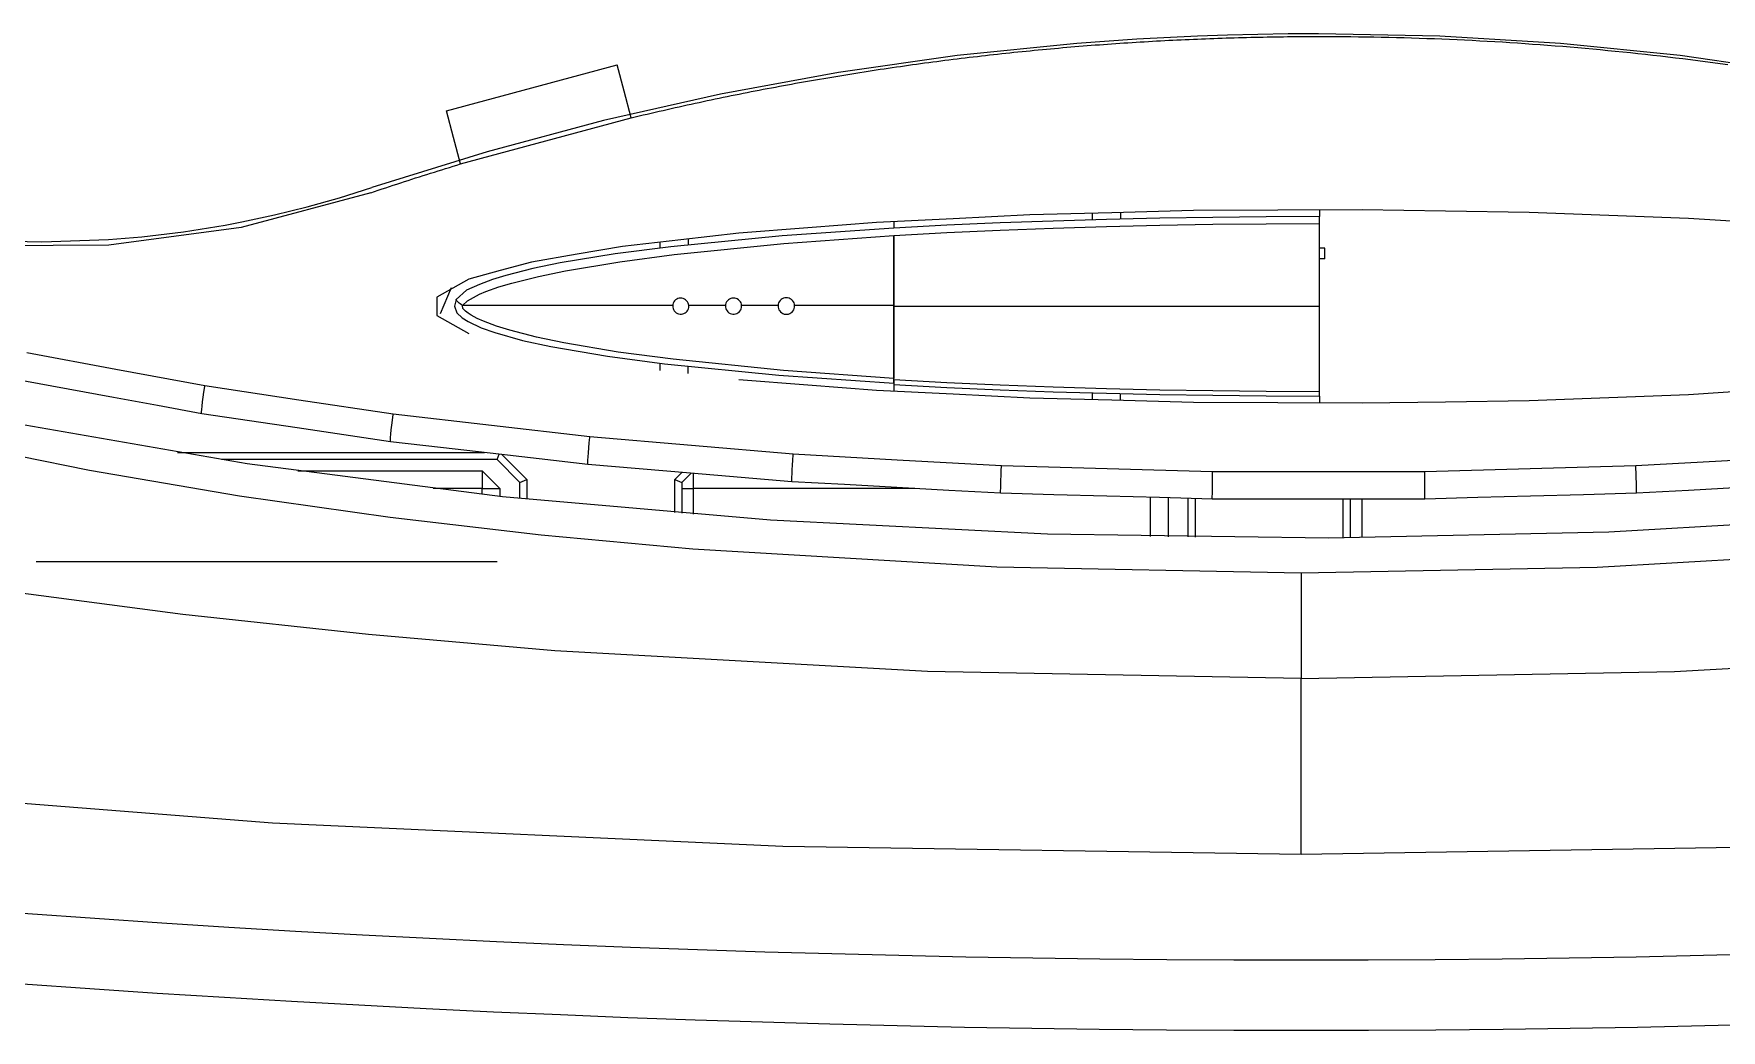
# Model space of a CAD drawing. Header units: millimetres. Extents: x 10547 to 11305, y 9897 to 10391.
# Drawn here: x 11049.781 to 11050.496, y 10069.683 to 10070.105 of the extents above; entities that cross this region are included whole.
import ezdxf

# ---------------------------------------------------------------- set-up
doc = ezdxf.new("R2010")
doc.units = ezdxf.units.MM
doc.layers.add('LG-AIRCON', color=240, linetype='Continuous')
doc.layers.add('LG-실내기', color=6, linetype='Continuous')

# ---------------------------------------------------------------- blocks, each defined once
blk = doc.blocks.new('15215')
at = {"layer": 'LG-실내기', "color": 0, "linetype": 'Continuous'}
for p, q in [((-7158.191, 12597.53), (-7159.914, 12597.487)), ((-7156.466, 12597.557), (-7158.191, 12597.53)), ((-7154.737, 12597.565), (-7156.466, 12597.557)), ((-7147.84, 12597.425), (-7154.737, 12597.565)), ((-7168.483, 12597.009), (-7175.285, 12596.319)), ((-7172.064, 12596.509), (-7171.833, 12596.533)), ((-7171.833, 12596.533), (-7171.602, 12596.557)), ((-7171.602, 12596.557), (-7171.371, 12596.58)), ((-7171.371, 12596.58), (-7171.14, 12596.603)), ((-7171.14, 12596.603), (-7170.909, 12596.625)), ((-7170.909, 12596.625), (-7170.677, 12596.648)), ((-7170.677, 12596.648), (-7170.446, 12596.67)), ((-7170.446, 12596.67), (-7170.215, 12596.691)), ((-7170.215, 12596.691), (-7169.983, 12596.713)), ((-7169.983, 12596.713), (-7169.752, 12596.734)), ((-7169.752, 12596.734), (-7169.521, 12596.754)), ((-7169.521, 12596.754), (-7169.289, 12596.775)), ((-7169.289, 12596.775), (-7169.058, 12596.795)), ((-7169.058, 12596.795), (-7168.826, 12596.814)), ((-7168.826, 12596.814), (-7168.595, 12596.834)), ((-7168.595, 12596.834), (-7168.363, 12596.853)), ((-7165.065, 12597.252), (-7168.483, 12597.009)), ((-7168.363, 12596.853), (-7168.131, 12596.872)), ((-7168.131, 12596.872), (-7167.9, 12596.89)), ((-7167.9, 12596.89), (-7167.668, 12596.908)), ((-7167.668, 12596.908), (-7167.436, 12596.926)), ((-7167.436, 12596.926), (-7167.204, 12596.943)), ((-7167.204, 12596.943), (-7166.973, 12596.96)), ((-7166.973, 12596.96), (-7166.741, 12596.977)), ((-7166.741, 12596.977), (-7166.509, 12596.994)), ((-7166.509, 12596.994), (-7166.277, 12597.01)), ((-7166.277, 12597.01), (-7166.045, 12597.026)), ((-7166.045, 12597.026), (-7165.813, 12597.041)), ((-7165.813, 12597.041), (-7165.581, 12597.057)), ((-7165.581, 12597.057), (-7165.349, 12597.071)), ((-7165.349, 12597.071), (-7165.116, 12597.086)), ((-7165.116, 12597.086), (-7164.884, 12597.1)), ((-7161.634, 12597.426), (-7165.065, 12597.252)), ((-7164.884, 12597.1), (-7164.652, 12597.114)), ((-7164.652, 12597.114), (-7164.42, 12597.128)), ((-7164.42, 12597.128), (-7164.187, 12597.141)), ((-7164.187, 12597.141), (-7163.955, 12597.154)), ((-7163.955, 12597.154), (-7163.723, 12597.167)), ((-7163.723, 12597.167), (-7163.49, 12597.179)), ((-7163.49, 12597.179), (-7163.258, 12597.191)), ((-7163.258, 12597.191), (-7163.025, 12597.203)), ((-7163.025, 12597.203), (-7162.793, 12597.214)), ((-7162.793, 12597.214), (-7162.56, 12597.225)), ((-7162.56, 12597.225), (-7162.327, 12597.236)), ((-7162.327, 12597.236), (-7162.095, 12597.246)), ((-7162.095, 12597.246), (-7161.862, 12597.256)), ((-7161.862, 12597.256), (-7161.629, 12597.266)), ((-7159.914, 12597.487), (-7161.634, 12597.426)), ((-7161.629, 12597.266), (-7161.397, 12597.276)), ((-7161.397, 12597.276), (-7161.164, 12597.285)), ((-7161.164, 12597.285), (-7160.931, 12597.294)), ((-7160.931, 12597.294), (-7160.698, 12597.302)), ((-7160.698, 12597.302), (-7160.465, 12597.31)), ((-7160.465, 12597.31), (-7160.232, 12597.318)), ((-7160.232, 12597.318), (-7159.999, 12597.326)), ((-7159.999, 12597.326), (-7159.766, 12597.333)), ((-7159.766, 12597.333), (-7159.533, 12597.34)), ((-7159.533, 12597.34), (-7159.3, 12597.346)), ((-7159.3, 12597.346), (-7159.067, 12597.353)), ((-7159.067, 12597.353), (-7158.834, 12597.358)), ((-7158.834, 12597.358), (-7158.6, 12597.364)), ((-7158.6, 12597.364), (-7158.367, 12597.369)), ((-7158.367, 12597.369), (-7158.134, 12597.374)), ((-7158.134, 12597.374), (-7157.9, 12597.379)), ((-7157.9, 12597.379), (-7157.667, 12597.383)), ((-7157.667, 12597.383), (-7157.434, 12597.388)), ((-7157.434, 12597.388), (-7157.2, 12597.391)), ((-7157.2, 12597.391), (-7156.967, 12597.395)), ((-7156.967, 12597.395), (-7156.733, 12597.397)), ((-7156.733, 12597.397), (-7156.5, 12597.4)), ((-7156.5, 12597.4), (-7156.266, 12597.403)), ((-7156.266, 12597.403), (-7156.032, 12597.405)), ((-7156.032, 12597.405), (-7155.799, 12597.406)), ((-7155.799, 12597.406), (-7155.565, 12597.408)), ((-7155.565, 12597.408), (-7155.331, 12597.409)), ((-7155.331, 12597.409), (-7155.097, 12597.41)), ((-7155.097, 12597.41), (-7154.863, 12597.41)), ((-7154.863, 12597.41), (-7154.63, 12597.411)), ((-7154.63, 12597.411), (-7154.197, 12597.41)), ((-7154.197, 12597.41), (-7153.765, 12597.408)), ((-7153.765, 12597.408), (-7153.333, 12597.406)), ((-7153.333, 12597.406), (-7152.902, 12597.402)), ((-7152.902, 12597.402), (-7152.47, 12597.397)), ((-7152.47, 12597.397), (-7152.038, 12597.391)), ((-7152.038, 12597.391), (-7151.607, 12597.384)), ((-7151.607, 12597.384), (-7151.176, 12597.376)), ((-7151.176, 12597.376), (-7150.744, 12597.366)), ((-7150.744, 12597.366), (-7150.313, 12597.356)), ((-7150.313, 12597.356), (-7149.883, 12597.344)), ((-7149.883, 12597.344), (-7149.452, 12597.332)), ((-7149.452, 12597.332), (-7149.021, 12597.318)), ((-7149.021, 12597.318), (-7148.591, 12597.303)), ((-7148.591, 12597.303), (-7148.16, 12597.287)), ((-7148.16, 12597.287), (-7147.73, 12597.271)), ((-7140.992, 12597.009), (-7147.84, 12597.425)), ((-7147.73, 12597.271), (-7147.3, 12597.253)), ((-7147.3, 12597.253), (-7146.87, 12597.233)), ((-7146.87, 12597.233), (-7146.44, 12597.213)), ((-7146.44, 12597.213), (-7146.01, 12597.192)), ((-7146.01, 12597.192), (-7145.581, 12597.169)), ((-7145.581, 12597.169), (-7145.152, 12597.146)), ((-7145.152, 12597.146), (-7144.722, 12597.121)), ((-7144.722, 12597.121), (-7144.293, 12597.096)), ((-7144.293, 12597.096), (-7143.864, 12597.069)), ((-7143.864, 12597.069), (-7143.435, 12597.041)), ((-7143.435, 12597.041), (-7143.006, 12597.012)), ((-7143.006, 12597.012), (-7142.578, 12596.982)), ((-7142.578, 12596.982), (-7142.149, 12596.951)), ((-7142.149, 12596.951), (-7141.721, 12596.918)), ((-7141.721, 12596.918), (-7141.293, 12596.885)), ((-7141.293, 12596.885), (-7140.864, 12596.85)), ((-7134.191, 12596.319), (-7140.992, 12597.009)), ((-7140.864, 12596.85), (-7140.436, 12596.815)), ((-7140.436, 12596.815), (-7140.009, 12596.778)), ((-7140.009, 12596.778), (-7139.581, 12596.741)), ((-7139.581, 12596.741), (-7139.153, 12596.702)), ((-7139.153, 12596.702), (-7138.726, 12596.662)), ((-7138.726, 12596.662), (-7138.299, 12596.621)), ((-7138.299, 12596.621), (-7137.871, 12596.579)), ((-7137.871, 12596.579), (-7137.444, 12596.536)), ((-7137.444, 12596.536), (-7137.017, 12596.491)), ((-7199.472, 12594.488), (-7194.627, 12595.8)), ((-7194.228, 12594.293), (-7194.627, 12595.8)), ((-7175.285, 12596.319), (-7182.039, 12595.359)), ((-7179.666, 12595.543), (-7179.436, 12595.577)), ((-7179.436, 12595.577), (-7179.206, 12595.611)), ((-7179.206, 12595.611), (-7178.977, 12595.645)), ((-7178.977, 12595.645), (-7178.747, 12595.678)), ((-7178.747, 12595.678), (-7178.517, 12595.712)), ((-7178.517, 12595.712), (-7178.287, 12595.744)), ((-7178.287, 12595.744), (-7178.057, 12595.777)), ((-7178.057, 12595.777), (-7177.827, 12595.809)), ((-7177.827, 12595.809), (-7177.597, 12595.841)), ((-7177.597, 12595.841), (-7177.367, 12595.872)), ((-7177.367, 12595.872), (-7177.137, 12595.904)), ((-7177.137, 12595.904), (-7176.907, 12595.934)), ((-7176.907, 12595.934), (-7176.676, 12595.965)), ((-7176.676, 12595.965), (-7176.446, 12595.995)), ((-7176.446, 12595.995), (-7176.216, 12596.025)), ((-7176.216, 12596.025), (-7175.986, 12596.055)), ((-7175.986, 12596.055), (-7175.755, 12596.084)), ((-7175.755, 12596.084), (-7175.525, 12596.113)), ((-7175.525, 12596.113), (-7175.294, 12596.142)), ((-7175.294, 12596.142), (-7175.064, 12596.17)), ((-7175.064, 12596.17), (-7174.833, 12596.198)), ((-7174.833, 12596.198), (-7174.603, 12596.226)), ((-7174.603, 12596.226), (-7174.372, 12596.253)), ((-7174.372, 12596.253), (-7174.142, 12596.28)), ((-7174.142, 12596.28), (-7173.911, 12596.307)), ((-7173.911, 12596.307), (-7173.68, 12596.334)), ((-7173.68, 12596.334), (-7173.449, 12596.359)), ((-7173.449, 12596.359), (-7173.219, 12596.385)), ((-7173.219, 12596.385), (-7172.988, 12596.411)), ((-7172.988, 12596.411), (-7172.757, 12596.436)), ((-7172.757, 12596.436), (-7172.526, 12596.461)), ((-7172.526, 12596.461), (-7172.295, 12596.485)), ((-7172.295, 12596.485), (-7172.064, 12596.509)), ((-7137.017, 12596.491), (-7136.591, 12596.446)), ((-7136.591, 12596.446), (-7136.164, 12596.399)), ((-7136.164, 12596.399), (-7135.738, 12596.352)), ((-7135.738, 12596.352), (-7135.311, 12596.303)), ((-7135.311, 12596.303), (-7134.885, 12596.253)), ((-7134.885, 12596.253), (-7134.459, 12596.203)), ((-7134.459, 12596.203), (-7134.033, 12596.151)), ((-7127.438, 12595.359), (-7134.191, 12596.319)), ((-7134.033, 12596.151), (-7133.607, 12596.098)), ((-7133.607, 12596.098), (-7133.181, 12596.044)), ((-7133.181, 12596.044), (-7132.756, 12595.988)), ((-7132.756, 12595.988), (-7132.33, 12595.932)), ((-7132.33, 12595.932), (-7131.905, 12595.875)), ((-7131.905, 12595.875), (-7131.48, 12595.816)), ((-7182.039, 12595.359), (-7188.745, 12594.129)), ((-7185.396, 12594.578), (-7185.167, 12594.621)), ((-7185.167, 12594.621), (-7184.938, 12594.663)), ((-7184.938, 12594.663), (-7184.709, 12594.705)), ((-7184.709, 12594.705), (-7184.481, 12594.746)), ((-7184.481, 12594.746), (-7184.252, 12594.787)), ((-7184.252, 12594.787), (-7184.023, 12594.828)), ((-7184.023, 12594.828), (-7183.794, 12594.869)), ((-7183.794, 12594.869), (-7183.565, 12594.909)), ((-7183.565, 12594.909), (-7183.336, 12594.948)), ((-7183.336, 12594.948), (-7183.107, 12594.988)), ((-7183.107, 12594.988), (-7182.878, 12595.027)), ((-7182.878, 12595.027), (-7182.648, 12595.066)), ((-7182.648, 12595.066), (-7182.419, 12595.105)), ((-7182.419, 12595.105), (-7182.19, 12595.143)), ((-7182.19, 12595.143), (-7181.961, 12595.181)), ((-7181.961, 12595.181), (-7181.731, 12595.218)), ((-7181.731, 12595.218), (-7181.502, 12595.256)), ((-7181.502, 12595.256), (-7181.273, 12595.293)), ((-7181.273, 12595.293), (-7181.043, 12595.329)), ((-7181.043, 12595.329), (-7180.814, 12595.366)), ((-7180.814, 12595.366), (-7180.584, 12595.402)), ((-7180.584, 12595.402), (-7180.355, 12595.437)), ((-7180.355, 12595.437), (-7180.125, 12595.473)), ((-7180.125, 12595.473), (-7179.895, 12595.508)), ((-7179.895, 12595.508), (-7179.666, 12595.543)), ((-7204.315, 12593.176), (-7199.472, 12594.488)), ((-7188.745, 12594.129), (-7195.404, 12592.63)), ((-7193.83, 12592.786), (-7194.228, 12594.293)), ((-7190.189, 12593.614), (-7189.962, 12593.663)), ((-7189.962, 12593.663), (-7189.734, 12593.712)), ((-7189.734, 12593.712), (-7189.506, 12593.761)), ((-7189.506, 12593.761), (-7189.278, 12593.809)), ((-7189.278, 12593.809), (-7189.05, 12593.857)), ((-7189.05, 12593.857), (-7188.822, 12593.904)), ((-7188.822, 12593.904), (-7188.594, 12593.951)), ((-7188.594, 12593.951), (-7188.365, 12593.998)), ((-7188.365, 12593.998), (-7188.137, 12594.045)), ((-7188.137, 12594.045), (-7187.909, 12594.091)), ((-7187.909, 12594.091), (-7187.681, 12594.137)), ((-7187.681, 12594.137), (-7187.452, 12594.183)), ((-7187.452, 12594.183), (-7187.224, 12594.228)), ((-7187.224, 12594.228), (-7186.996, 12594.273)), ((-7186.996, 12594.273), (-7186.767, 12594.317)), ((-7186.767, 12594.317), (-7186.539, 12594.362)), ((-7186.539, 12594.362), (-7186.31, 12594.406)), ((-7186.31, 12594.406), (-7186.082, 12594.449)), ((-7186.082, 12594.449), (-7185.853, 12594.493)), ((-7185.853, 12594.493), (-7185.624, 12594.536)), ((-7185.624, 12594.536), (-7185.396, 12594.578)), ((-7203.916, 12591.668), (-7204.315, 12593.176)), ((-7198.674, 12591.473), (-7193.83, 12592.786)), ((-7193.83, 12592.786), (-7193.603, 12592.84)), ((-7193.603, 12592.84), (-7193.375, 12592.894)), ((-7193.375, 12592.894), (-7193.148, 12592.947)), ((-7193.148, 12592.947), (-7192.921, 12593)), ((-7192.921, 12593), (-7192.693, 12593.053)), ((-7192.693, 12593.053), (-7192.466, 12593.106)), ((-7192.466, 12593.106), (-7192.238, 12593.158)), ((-7192.238, 12593.158), (-7192.011, 12593.21)), ((-7192.011, 12593.21), (-7191.783, 12593.262)), ((-7191.783, 12593.262), (-7191.556, 12593.313)), ((-7191.556, 12593.313), (-7191.328, 12593.364)), ((-7191.328, 12593.364), (-7191.101, 12593.415)), ((-7191.101, 12593.415), (-7190.873, 12593.465)), ((-7190.873, 12593.465), (-7190.645, 12593.515)), ((-7190.645, 12593.515), (-7190.417, 12593.565)), ((-7190.417, 12593.565), (-7190.189, 12593.614)), ((-7195.404, 12592.63), (-7202.014, 12590.86)), ((-7202.014, 12590.86), (-7208.575, 12588.816)), ((-7203.518, 12590.161), (-7203.916, 12591.668)), ((-7203.518, 12590.161), (-7198.674, 12591.473)), ((-7204.799, 12589.768), (-7204.586, 12589.834)), ((-7204.586, 12589.834), (-7204.372, 12589.9)), ((-7204.372, 12589.9), (-7204.159, 12589.966)), ((-7204.159, 12589.966), (-7203.945, 12590.031)), ((-7203.945, 12590.031), (-7203.732, 12590.096)), ((-7203.732, 12590.096), (-7203.518, 12590.161)), ((-7207.773, 12588.81), (-7207.561, 12588.88)), ((-7207.561, 12588.88), (-7207.35, 12588.95)), ((-7207.35, 12588.95), (-7207.137, 12589.02)), ((-7207.137, 12589.02), (-7206.925, 12589.089)), ((-7206.925, 12589.089), (-7206.713, 12589.158)), ((-7206.713, 12589.158), (-7206.501, 12589.227)), ((-7206.501, 12589.227), (-7206.288, 12589.296)), ((-7206.288, 12589.296), (-7206.076, 12589.364)), ((-7206.076, 12589.364), (-7205.863, 12589.432)), ((-7205.863, 12589.432), (-7205.651, 12589.499)), ((-7205.651, 12589.499), (-7205.438, 12589.567)), ((-7205.438, 12589.567), (-7205.225, 12589.634)), ((-7205.225, 12589.634), (-7205.012, 12589.701)), ((-7205.012, 12589.701), (-7204.799, 12589.768)), ((-7208.62, 12588.526), (-7215.991, 12586.549)), ((-7212.242, 12587.72), (-7210.401, 12588.238)), ((-7210.401, 12588.238), (-7208.575, 12588.816)), ((-7208.62, 12588.526), (-7208.408, 12588.598)), ((-7208.408, 12588.598), (-7208.197, 12588.669)), ((-7208.197, 12588.669), (-7207.985, 12588.74)), ((-7207.985, 12588.74), (-7207.773, 12588.81)), ((-7215.966, 12586.862), (-7214.097, 12587.261)), ((-7214.097, 12587.261), (-7212.242, 12587.72)), ((-7175.523, 12587.046), (-7179.882, 12586.829)), ((-7171.162, 12587.263), (-7175.523, 12587.046)), ((-7166.504, 12587.387), (-7171.162, 12587.263)), ((-7166.802, 12587.007), (-7169.827, 12586.917)), ((-7167.595, 12586.985), (-7167.595, 12587.358)), ((-7163.776, 12587.075), (-7166.802, 12587.007)), ((-7161.845, 12587.51), (-7166.504, 12587.387)), ((-7165.995, 12587.4), (-7165.995, 12587.027)), ((-7160.749, 12587.124), (-7163.776, 12587.075)), ((-7157.057, 12587.535), (-7161.845, 12587.51)), ((-7157.722, 12587.154), (-7160.749, 12587.124)), ((-7154.695, 12587.165), (-7157.722, 12587.154)), ((-7152.269, 12587.56), (-7157.057, 12587.535)), ((-7154.695, 12587.547), (-7154.695, 12587.165)), ((-7154.695, 12587.158), (-7154.695, 12587.165)), ((-7154.695, 12587.136), (-7154.695, 12587.158)), ((-7154.695, 12587.101), (-7154.695, 12587.136)), ((-7154.695, 12587.053), (-7154.695, 12587.101)), ((-7154.695, 12586.995), (-7154.695, 12587.053)), ((-7154.695, 12586.927), (-7154.695, 12586.995)), ((-7147.524, 12587.485), (-7152.269, 12587.56)), ((-7142.779, 12587.411), (-7147.524, 12587.485)), ((-7138.249, 12587.24), (-7142.779, 12587.411)), ((-7133.719, 12587.069), (-7138.249, 12587.24)), ((-7129.567, 12586.807), (-7133.719, 12587.069)), ((-7223.535, 12585.864), (-7221.64, 12586.022)), ((-7215.991, 12586.549), (-7223.514, 12585.537)), ((-7221.64, 12586.022), (-7219.745, 12586.241)), ((-7219.745, 12586.241), (-7219.271, 12586.305)), ((-7219.271, 12586.305), (-7218.797, 12586.374)), ((-7218.797, 12586.374), (-7218.323, 12586.446)), ((-7218.323, 12586.446), (-7217.85, 12586.521)), ((-7217.85, 12586.521), (-7216.906, 12586.684)), ((-7216.906, 12586.684), (-7215.966, 12586.862)), ((-7185.241, 12586.078), (-7191.571, 12585.455)), ((-7187.692, 12586.222), (-7191, 12585.844)), ((-7183.788, 12586.526), (-7187.692, 12586.222)), ((-7178.889, 12586.519), (-7185.241, 12586.078)), ((-7185.141, 12585.648), (-7178.889, 12586.098)), ((-7179.882, 12586.829), (-7183.788, 12586.526)), ((-7178.895, 12586.878), (-7178.895, 12586.514)), ((-7175.874, 12586.673), (-7178.895, 12586.514)), ((-7178.895, 12586.094), (-7175.874, 12586.26)), ((-7178.895, 12584.087), (-7178.895, 12586.094)), ((-7178.889, 12586.878), (-7178.889, 12586.519)), ((-7178.889, 12586.098), (-7178.889, 12584.109)), ((-7172.851, 12586.807), (-7175.874, 12586.673)), ((-7175.874, 12586.26), (-7172.852, 12586.399)), ((-7172.852, 12586.399), (-7169.828, 12586.514)), ((-7169.827, 12586.917), (-7172.851, 12586.807)), ((-7169.828, 12586.514), (-7166.802, 12586.606)), ((-7166.802, 12586.606), (-7163.776, 12586.678)), ((-7163.776, 12586.678), (-7160.75, 12586.729)), ((-7160.75, 12586.729), (-7157.723, 12586.76)), ((-7157.723, 12586.76), (-7154.695, 12586.771)), ((-7154.695, 12586.852), (-7154.695, 12586.927)), ((-7154.695, 12586.771), (-7154.695, 12586.852)), ((-7154.695, 12584.429), (-7154.695, 12586.771)), ((-7223.514, 12585.537), (-7231.17, 12585.497)), ((-7231.106, 12585.832), (-7227.321, 12585.728)), ((-7227.321, 12585.728), (-7223.535, 12585.864)), ((-7196.9, 12585.026), (-7199.491, 12584.586)), ((-7194.725, 12585.047), (-7197.86, 12584.531)), ((-7194.308, 12585.466), (-7196.9, 12585.026)), ((-7191.571, 12585.455), (-7194.725, 12585.047)), ((-7191, 12585.844), (-7194.308, 12585.466)), ((-7192.189, 12585.708), (-7192.189, 12585.381)), ((-7191.372, 12585.016), (-7185.141, 12585.648)), ((-7190.589, 12585.891), (-7190.589, 12585.566)), ((-7154.395, 12585.365), (-7154.695, 12585.365)), ((-7154.395, 12584.765), (-7154.395, 12585.365)), ((-7201.273, 12584.1), (-7203.054, 12583.615)), ((-7199.491, 12584.586), (-7201.273, 12584.1)), ((-7199.416, 12584.213), (-7200.955, 12583.825)), ((-7197.86, 12584.531), (-7199.416, 12584.213)), ((-7199.087, 12583.772), (-7197.557, 12584.088)), ((-7197.557, 12584.088), (-7194.474, 12584.605)), ((-7194.474, 12584.605), (-7191.372, 12585.016)), ((-7178.895, 12582.065), (-7178.895, 12584.087)), ((-7178.889, 12584.109), (-7178.889, 12582.106)), ((-7154.395, 12584.765), (-7154.695, 12584.765)), ((-7154.695, 12582.065), (-7154.695, 12584.429)), ((-7203.961, 12583.102), (-7204.869, 12582.588)), ((-7204.654, 12581.668), (-7204.03, 12583.137)), ((-7203.054, 12583.615), (-7203.961, 12583.102)), ((-7202.454, 12583.317), (-7203.181, 12582.979)), ((-7201.712, 12583.593), (-7202.454, 12583.317)), ((-7202.08, 12582.903), (-7201.348, 12583.166)), ((-7200.955, 12583.825), (-7201.712, 12583.593)), ((-7201.348, 12583.166), (-7200.602, 12583.392)), ((-7200.602, 12583.392), (-7199.087, 12583.772)), ((-7204.869, 12582.588), (-7204.869, 12582.065)), ((-7203.77, 12582.458), (-7203.872, 12582.074)), ((-7203.772, 12582.453), (-7203.77, 12582.458)), ((-7203.772, 12582.447), (-7203.772, 12582.453)), ((-7203.772, 12582.442), (-7203.772, 12582.447)), ((-7203.77, 12582.436), (-7203.772, 12582.442)), ((-7203.181, 12582.979), (-7203.77, 12582.458)), ((-7203.757, 12582.41), (-7203.77, 12582.436)), ((-7203.733, 12582.378), (-7203.757, 12582.41)), ((-7203.698, 12582.34), (-7203.733, 12582.378)), ((-7203.654, 12582.298), (-7203.698, 12582.34)), ((-7203.6, 12582.252), (-7203.654, 12582.298)), ((-7203.541, 12582.204), (-7203.6, 12582.252)), ((-7203.475, 12582.155), (-7203.541, 12582.204)), ((-7203.407, 12582.107), (-7203.475, 12582.155)), ((-7203.402, 12582.106), (-7203.126, 12582.376)), ((-7203.126, 12582.376), (-7202.789, 12582.577)), ((-7202.789, 12582.577), (-7202.439, 12582.751)), ((-7202.439, 12582.751), (-7202.08, 12582.903)), ((-7191.452, 12582.176), (-7191.461, 12582.106)), ((-7191.431, 12582.245), (-7191.452, 12582.176)), ((-7191.397, 12582.314), (-7191.431, 12582.245)), ((-7191.353, 12582.376), (-7191.397, 12582.314)), ((-7191.298, 12582.429), (-7191.353, 12582.376)), ((-7191.235, 12582.473), (-7191.298, 12582.429)), ((-7191.166, 12582.505), (-7191.235, 12582.473)), ((-7191.093, 12582.526), (-7191.166, 12582.505)), ((-7191.016, 12582.534), (-7191.093, 12582.526)), ((-7190.94, 12582.529), (-7191.016, 12582.534)), ((-7190.865, 12582.511), (-7190.94, 12582.529)), ((-7190.793, 12582.48), (-7190.865, 12582.511)), ((-7190.728, 12582.438), (-7190.793, 12582.48)), ((-7190.67, 12582.386), (-7190.728, 12582.438)), ((-7190.622, 12582.324), (-7190.67, 12582.386)), ((-7190.585, 12582.256), (-7190.622, 12582.324)), ((-7190.559, 12582.182), (-7190.585, 12582.256)), ((-7190.547, 12582.106), (-7190.559, 12582.182)), ((-7188.454, 12582.178), (-7188.463, 12582.106)), ((-7188.432, 12582.249), (-7188.454, 12582.178)), ((-7188.398, 12582.318), (-7188.432, 12582.249)), ((-7188.353, 12582.381), (-7188.398, 12582.318)), ((-7188.297, 12582.434), (-7188.353, 12582.381)), ((-7188.234, 12582.478), (-7188.297, 12582.434)), ((-7188.164, 12582.511), (-7188.234, 12582.478)), ((-7188.09, 12582.531), (-7188.164, 12582.511)), ((-7188.013, 12582.539), (-7188.09, 12582.531)), ((-7187.936, 12582.533), (-7188.013, 12582.539)), ((-7187.86, 12582.515), (-7187.936, 12582.533)), ((-7187.788, 12582.484), (-7187.86, 12582.515)), ((-7187.722, 12582.441), (-7187.788, 12582.484)), ((-7187.664, 12582.388), (-7187.722, 12582.441)), ((-7187.616, 12582.326), (-7187.664, 12582.388)), ((-7187.578, 12582.257), (-7187.616, 12582.326)), ((-7187.553, 12582.183), (-7187.578, 12582.257)), ((-7187.541, 12582.106), (-7187.553, 12582.183)), ((-7185.46, 12582.184), (-7185.471, 12582.106)), ((-7185.437, 12582.261), (-7185.46, 12582.184)), ((-7185.401, 12582.331), (-7185.437, 12582.261)), ((-7185.354, 12582.395), (-7185.401, 12582.331)), ((-7185.297, 12582.449), (-7185.354, 12582.395)), ((-7185.232, 12582.493), (-7185.297, 12582.449)), ((-7185.16, 12582.525), (-7185.232, 12582.493)), ((-7185.084, 12582.545), (-7185.16, 12582.525)), ((-7185.005, 12582.552), (-7185.084, 12582.545)), ((-7184.926, 12582.546), (-7185.005, 12582.552)), ((-7184.849, 12582.526), (-7184.926, 12582.546)), ((-7184.776, 12582.494), (-7184.849, 12582.526)), ((-7184.709, 12582.45), (-7184.776, 12582.494)), ((-7184.65, 12582.395), (-7184.709, 12582.45)), ((-7184.602, 12582.331), (-7184.65, 12582.395)), ((-7184.564, 12582.26), (-7184.602, 12582.331)), ((-7184.54, 12582.184), (-7184.564, 12582.26)), ((-7184.528, 12582.106), (-7184.54, 12582.184)), ((-7204.869, 12582.065), (-7204.869, 12581.543)), ((-7204.869, 12581.543), (-7203.961, 12581.029)), ((-7203.872, 12582.074), (-7203.73, 12581.699)), ((-7203.73, 12581.699), (-7203.433, 12581.416)), ((-7203.433, 12581.416), (-7203.085, 12581.195)), ((-7203.407, 12582.107), (-7203.404, 12582.106)), ((-7203.39, 12581.94), (-7203.407, 12582.107)), ((-7197.435, 12582.106), (-7203.402, 12582.106)), ((-7203.245, 12581.79), (-7203.39, 12581.94)), ((-7203.088, 12581.669), (-7203.245, 12581.79)), ((-7202.922, 12581.562), (-7203.088, 12581.669)), ((-7203.085, 12581.195), (-7202.345, 12580.846)), ((-7202.574, 12581.376), (-7202.922, 12581.562)), ((-7202.215, 12581.215), (-7202.574, 12581.376)), ((-7201.477, 12580.94), (-7202.215, 12581.215)), ((-7191.461, 12582.106), (-7197.435, 12582.106)), ((-7191.461, 12582.106), (-7191.458, 12582.028)), ((-7191.458, 12582.028), (-7191.442, 12581.952)), ((-7191.442, 12581.952), (-7191.414, 12581.879)), ((-7191.414, 12581.879), (-7191.374, 12581.812)), ((-7191.374, 12581.812), (-7191.323, 12581.754)), ((-7191.323, 12581.754), (-7191.262, 12581.704)), ((-7191.262, 12581.704), (-7191.195, 12581.665)), ((-7191.195, 12581.665), (-7191.122, 12581.638)), ((-7191.122, 12581.638), (-7191.046, 12581.624)), ((-7191.046, 12581.624), (-7190.969, 12581.622)), ((-7190.969, 12581.622), (-7190.894, 12581.633)), ((-7190.894, 12581.633), (-7190.821, 12581.657)), ((-7190.821, 12581.657), (-7190.754, 12581.692)), ((-7190.754, 12581.692), (-7190.694, 12581.738)), ((-7190.694, 12581.738), (-7190.642, 12581.794)), ((-7190.642, 12581.794), (-7190.6, 12581.858)), ((-7190.6, 12581.858), (-7190.57, 12581.928)), ((-7190.57, 12581.928), (-7190.551, 12582.003)), ((-7190.551, 12582.003), (-7190.546, 12582.054)), ((-7189.505, 12582.106), (-7190.547, 12582.106)), ((-7190.546, 12582.054), (-7190.547, 12582.106)), ((-7188.463, 12582.106), (-7189.505, 12582.106)), ((-7188.463, 12582.106), (-7188.46, 12582.027)), ((-7188.46, 12582.027), (-7188.444, 12581.951)), ((-7188.444, 12581.951), (-7188.415, 12581.878)), ((-7188.415, 12581.878), (-7188.374, 12581.811)), ((-7188.374, 12581.811), (-7188.323, 12581.751)), ((-7188.323, 12581.751), (-7188.262, 12581.701)), ((-7188.262, 12581.701), (-7188.194, 12581.663)), ((-7188.194, 12581.663), (-7188.121, 12581.636)), ((-7188.121, 12581.636), (-7188.044, 12581.622)), ((-7188.044, 12581.622), (-7187.967, 12581.62)), ((-7187.967, 12581.62), (-7187.89, 12581.631)), ((-7187.89, 12581.631), (-7187.817, 12581.655)), ((-7187.817, 12581.655), (-7187.749, 12581.691)), ((-7187.749, 12581.691), (-7187.689, 12581.738)), ((-7187.689, 12581.738), (-7187.636, 12581.794)), ((-7187.636, 12581.794), (-7187.594, 12581.859)), ((-7187.594, 12581.859), (-7187.564, 12581.93)), ((-7187.564, 12581.93), (-7187.546, 12582.005)), ((-7187.546, 12582.005), (-7187.541, 12582.055)), ((-7186.506, 12582.106), (-7187.541, 12582.106)), ((-7187.541, 12582.055), (-7187.541, 12582.106)), ((-7185.471, 12582.106), (-7186.506, 12582.106)), ((-7185.471, 12582.106), (-7185.467, 12582.026)), ((-7185.467, 12582.026), (-7185.45, 12581.948)), ((-7185.45, 12581.948), (-7185.42, 12581.874)), ((-7185.42, 12581.874), (-7185.378, 12581.806)), ((-7185.378, 12581.806), (-7185.325, 12581.746)), ((-7185.325, 12581.746), (-7185.262, 12581.695)), ((-7185.262, 12581.695), (-7185.193, 12581.656)), ((-7185.193, 12581.656), (-7185.117, 12581.629)), ((-7185.117, 12581.629), (-7185.039, 12581.615)), ((-7185.039, 12581.615), (-7184.96, 12581.615)), ((-7184.96, 12581.615), (-7184.882, 12581.627)), ((-7184.882, 12581.627), (-7184.807, 12581.652)), ((-7184.807, 12581.652), (-7184.738, 12581.689)), ((-7184.738, 12581.689), (-7184.676, 12581.737)), ((-7184.676, 12581.737), (-7184.623, 12581.795)), ((-7184.623, 12581.795), (-7184.581, 12581.861)), ((-7184.581, 12581.861), (-7184.55, 12581.934)), ((-7184.55, 12581.934), (-7184.532, 12582.011)), ((-7184.532, 12582.011), (-7184.528, 12582.058)), ((-7181.709, 12582.106), (-7184.528, 12582.106)), ((-7184.528, 12582.058), (-7184.528, 12582.106)), ((-7178.889, 12582.106), (-7181.709, 12582.106)), ((-7166.799, 12582.065), (-7178.895, 12582.065)), ((-7178.895, 12579.916), (-7178.895, 12582.065)), ((-7178.889, 12582.106), (-7178.889, 12579.98)), ((-7154.695, 12582.065), (-7166.799, 12582.065)), ((-7154.695, 12579.552), (-7154.695, 12582.065)), ((-7203.961, 12581.029), (-7203.054, 12580.516)), ((-7202.345, 12580.846), (-7201.573, 12580.573)), ((-7201.573, 12580.573), (-7199.997, 12580.132)), ((-7200.724, 12580.707), (-7201.477, 12580.94)), ((-7199.199, 12580.316), (-7200.724, 12580.707)), ((-7197.658, 12579.995), (-7199.199, 12580.316)), ((-7228.173, 12579.447), (-7223.116, 12578.503)), ((-7199.997, 12580.132), (-7198.398, 12579.784)), ((-7198.398, 12579.784), (-7195.173, 12579.228)), ((-7194.553, 12579.47), (-7197.658, 12579.995)), ((-7191.432, 12579.055), (-7194.553, 12579.47)), ((-7178.895, 12577.889), (-7178.895, 12579.916)), ((-7178.889, 12579.98), (-7178.889, 12577.965)), ((-7154.695, 12577.212), (-7154.695, 12579.552)), ((-7223.116, 12578.503), (-7218.056, 12577.559)), ((-7195.173, 12579.228), (-7191.929, 12578.798)), ((-7192.189, 12578.83), (-7192.189, 12578.423)), ((-7191.929, 12578.798), (-7185.418, 12578.147)), ((-7185.169, 12578.418), (-7191.432, 12579.055)), ((-7190.589, 12578.24), (-7190.589, 12578.645)), ((-7178.889, 12577.965), (-7185.169, 12578.418)), ((-7225.83, 12577.358), (-7228.407, 12577.833)), ((-7223.253, 12576.882), (-7225.83, 12577.358)), ((-7218.112, 12577.194), (-7218.064, 12577.513)), ((-7218.064, 12577.513), (-7218.06, 12577.536)), ((-7218.06, 12577.536), (-7218.056, 12577.559)), ((-7218.056, 12577.559), (-7212.707, 12576.758)), ((-7187.692, 12577.908), (-7183.787, 12577.605)), ((-7185.418, 12578.147), (-7178.889, 12577.692)), ((-7183.787, 12577.605), (-7179.882, 12577.302)), ((-7175.873, 12577.724), (-7178.895, 12577.889)), ((-7178.895, 12577.889), (-7178.895, 12577.817)), ((-7178.895, 12577.817), (-7178.895, 12577.754)), ((-7178.895, 12577.754), (-7178.895, 12577.702)), ((-7178.895, 12577.702), (-7178.895, 12577.661)), ((-7178.895, 12577.661), (-7178.895, 12577.633)), ((-7178.895, 12577.633), (-7178.895, 12577.619)), ((-7178.895, 12577.617), (-7178.895, 12577.253)), ((-7178.895, 12577.617), (-7175.873, 12577.458)), ((-7178.889, 12577.801), (-7178.889, 12577.885)), ((-7178.889, 12577.754), (-7178.889, 12577.801)), ((-7178.889, 12577.72), (-7178.889, 12577.754)), ((-7178.889, 12577.699), (-7178.889, 12577.72)), ((-7178.889, 12577.692), (-7178.889, 12577.699)), ((-7178.889, 12577.692), (-7178.889, 12577.252)), ((-7172.85, 12577.584), (-7175.873, 12577.724)), ((-7175.873, 12577.458), (-7172.85, 12577.324)), ((-7169.826, 12577.469), (-7172.85, 12577.584)), ((-7166.8, 12577.377), (-7169.826, 12577.469)), ((-7163.775, 12577.305), (-7166.8, 12577.377)), ((-7220.746, 12576.419), (-7223.253, 12576.882)), ((-7218.239, 12575.955), (-7220.746, 12576.419)), ((-7218.238, 12576.21), (-7218.219, 12576.397)), ((-7218.219, 12576.397), (-7218.191, 12576.628)), ((-7218.191, 12576.628), (-7218.155, 12576.896)), ((-7218.155, 12576.896), (-7218.112, 12577.194)), ((-7212.707, 12576.758), (-7207.357, 12575.957)), ((-7179.882, 12577.302), (-7175.522, 12577.085)), ((-7175.522, 12577.085), (-7171.162, 12576.867)), ((-7172.85, 12577.324), (-7169.825, 12577.213)), ((-7171.162, 12576.867), (-7166.503, 12576.744)), ((-7169.825, 12577.213), (-7166.8, 12577.124)), ((-7167.595, 12576.773), (-7167.595, 12577.146)), ((-7166.8, 12577.124), (-7163.774, 12577.056)), ((-7166.503, 12576.744), (-7161.845, 12576.621)), ((-7165.995, 12576.731), (-7165.995, 12577.104)), ((-7160.748, 12577.254), (-7163.775, 12577.305)), ((-7163.774, 12577.056), (-7160.748, 12577.007)), ((-7161.845, 12576.621), (-7157.057, 12576.596)), ((-7157.722, 12577.223), (-7160.748, 12577.254)), ((-7160.748, 12577.007), (-7157.722, 12576.977)), ((-7154.695, 12577.212), (-7157.722, 12577.223)), ((-7157.722, 12576.977), (-7154.695, 12576.966)), ((-7157.057, 12576.596), (-7152.269, 12576.571)), ((-7154.695, 12577.138), (-7154.695, 12577.212)), ((-7154.695, 12577.075), (-7154.695, 12577.138)), ((-7154.695, 12577.028), (-7154.695, 12577.075)), ((-7154.695, 12576.994), (-7154.695, 12577.028)), ((-7154.695, 12576.973), (-7154.695, 12576.994)), ((-7154.695, 12576.966), (-7154.695, 12576.973)), ((-7154.695, 12576.966), (-7154.695, 12576.584)), ((-7152.269, 12576.571), (-7147.524, 12576.646)), ((-7147.524, 12576.646), (-7142.779, 12576.72)), ((-7142.779, 12576.72), (-7138.249, 12576.891)), ((-7138.249, 12576.891), (-7133.719, 12577.062)), ((-7133.719, 12577.062), (-7129.568, 12577.323)), ((-7229.169, 12575.487), (-7215.648, 12573.127)), ((-7218.249, 12575.986), (-7218.248, 12576.072)), ((-7218.239, 12575.955), (-7218.249, 12575.986)), ((-7218.248, 12576.072), (-7218.238, 12576.21)), ((-7215.524, 12575.553), (-7218.239, 12575.955)), ((-7212.809, 12575.151), (-7215.524, 12575.553)), ((-7207.433, 12575.304), (-7207.4, 12575.596)), ((-7207.4, 12575.596), (-7207.362, 12575.909)), ((-7207.362, 12575.909), (-7207.36, 12575.933)), ((-7207.36, 12575.933), (-7207.357, 12575.957)), ((-7207.357, 12575.957), (-7201.765, 12575.307)), ((-7210.153, 12574.757), (-7212.809, 12575.151)), ((-7207.497, 12574.364), (-7210.153, 12574.757)), ((-7207.505, 12574.479), (-7207.498, 12574.618)), ((-7207.505, 12574.394), (-7207.505, 12574.479)), ((-7207.498, 12574.618), (-7207.483, 12574.805)), ((-7207.483, 12574.805), (-7207.461, 12575.036)), ((-7207.461, 12575.036), (-7207.433, 12575.304)), ((-7201.765, 12575.307), (-7196.173, 12574.657)), ((-7196.206, 12574.3), (-7196.178, 12574.607)), ((-7196.178, 12574.607), (-7196.176, 12574.632)), ((-7196.176, 12574.632), (-7196.173, 12574.657)), ((-7196.173, 12574.657), (-7190.392, 12574.164)), ((-7233.106, 12574.462), (-7224.626, 12572.743)), ((-7219.609, 12573.75), (-7202.165, 12573.75)), ((-7207.497, 12574.364), (-7207.505, 12574.394)), ((-7204.668, 12574.038), (-7207.497, 12574.364)), ((-7201.839, 12573.713), (-7204.668, 12574.038)), ((-7199.058, 12573.393), (-7201.839, 12573.713)), ((-7201.449, 12573.35), (-7201.323, 12573.654)), ((-7201.168, 12573.636), (-7199.749, 12572.216)), ((-7196.279, 12573.326), (-7196.268, 12573.513)), ((-7196.268, 12573.513), (-7196.251, 12573.745)), ((-7196.251, 12573.745), (-7196.23, 12574.013)), ((-7196.23, 12574.013), (-7196.206, 12574.3)), ((-7190.392, 12574.164), (-7184.609, 12573.671)), ((-7184.632, 12573.318), (-7184.613, 12573.62)), ((-7184.613, 12573.62), (-7184.611, 12573.645)), ((-7184.611, 12573.645), (-7184.609, 12573.671)), ((-7184.609, 12573.671), (-7178.691, 12573.339)), ((-7224.626, 12572.743), (-7216.097, 12571.289)), ((-7201.449, 12573.35), (-7217.105, 12573.35)), ((-7215.648, 12573.127), (-7201.146, 12571.263)), ((-7212.771, 12572.707), (-7202.292, 12572.707)), ((-7202.292, 12572.707), (-7202.292, 12571.707)), ((-7202.292, 12572.707), (-7201.292, 12571.707)), ((-7200.149, 12572.05), (-7201.449, 12573.35)), ((-7196.277, 12573.073), (-7199.058, 12573.393)), ((-7196.284, 12573.187), (-7196.279, 12573.326)), ((-7196.283, 12573.102), (-7196.284, 12573.187)), ((-7196.277, 12573.073), (-7196.283, 12573.102)), ((-7193.36, 12572.827), (-7196.277, 12573.073)), ((-7190.442, 12572.58), (-7193.36, 12572.827)), ((-7191.349, 12572.216), (-7190.942, 12572.623)), ((-7190.42, 12572.579), (-7190.949, 12572.05)), ((-7187.562, 12572.337), (-7190.442, 12572.58)), ((-7190.292, 12572.568), (-7190.292, 12571.707)), ((-7184.675, 12572.534), (-7184.663, 12572.765)), ((-7184.663, 12572.765), (-7184.649, 12573.035)), ((-7184.649, 12573.035), (-7184.632, 12573.318)), ((-7178.691, 12573.339), (-7172.771, 12573.008)), ((-7172.789, 12572.531), (-7172.784, 12572.685)), ((-7172.784, 12572.685), (-7172.781, 12572.764)), ((-7172.781, 12572.764), (-7172.778, 12572.844)), ((-7172.778, 12572.844), (-7172.776, 12572.885)), ((-7172.776, 12572.885), (-7172.775, 12572.926)), ((-7172.775, 12572.926), (-7172.773, 12572.967)), ((-7172.773, 12572.967), (-7172.771, 12573.008)), ((-7172.771, 12573.008), (-7166.77, 12572.842)), ((-7166.77, 12572.842), (-7160.768, 12572.675)), ((-7160.77, 12572.552), (-7160.769, 12572.593)), ((-7160.77, 12572.511), (-7160.77, 12572.552)), ((-7160.769, 12572.634), (-7160.768, 12572.675)), ((-7160.769, 12572.593), (-7160.769, 12572.634)), ((-7160.768, 12572.675), (-7154.739, 12572.675)), ((-7154.739, 12572.675), (-7148.71, 12572.675)), ((-7148.71, 12572.675), (-7142.708, 12572.842)), ((-7148.709, 12572.634), (-7148.71, 12572.675)), ((-7148.709, 12572.593), (-7148.709, 12572.634)), ((-7148.708, 12572.552), (-7148.709, 12572.593)), ((-7148.708, 12572.511), (-7148.708, 12572.552)), ((-7142.708, 12572.842), (-7136.707, 12573.008)), ((-7136.707, 12573.008), (-7130.787, 12573.339)), ((-7136.705, 12572.967), (-7136.707, 12573.008)), ((-7136.703, 12572.926), (-7136.705, 12572.967)), ((-7136.702, 12572.885), (-7136.703, 12572.926)), ((-7136.7, 12572.844), (-7136.702, 12572.885)), ((-7136.697, 12572.764), (-7136.7, 12572.844)), ((-7136.694, 12572.685), (-7136.697, 12572.764)), ((-7136.689, 12572.531), (-7136.694, 12572.685)), ((-7202.292, 12571.707), (-7205.07, 12571.707)), ((-7202.292, 12571.388), (-7202.292, 12571.707)), ((-7202.292, 12571.707), (-7201.292, 12571.707)), ((-7201.292, 12571.707), (-7201.292, 12571.279)), ((-7200.149, 12572.05), (-7199.749, 12572.216)), ((-7200.149, 12571.157), (-7200.149, 12572.05)), ((-7199.749, 12572.216), (-7199.749, 12571.116)), ((-7191.349, 12570.336), (-7191.349, 12572.216)), ((-7191.349, 12572.216), (-7190.949, 12572.05)), ((-7190.949, 12572.05), (-7190.949, 12570.304)), ((-7190.949, 12571.707), (-7190.292, 12571.707)), ((-7190.292, 12571.707), (-7190.292, 12570.251)), ((-7177.686, 12571.707), (-7190.292, 12571.707)), ((-7184.681, 12572.094), (-7187.562, 12572.337)), ((-7184.686, 12572.208), (-7184.682, 12572.346)), ((-7184.685, 12572.123), (-7184.686, 12572.208)), ((-7184.681, 12572.094), (-7184.685, 12572.123)), ((-7184.682, 12572.346), (-7184.675, 12572.534)), ((-7181.702, 12571.929), (-7184.681, 12572.094)), ((-7178.723, 12571.764), (-7181.702, 12571.929)), ((-7175.768, 12571.601), (-7178.723, 12571.764)), ((-7172.813, 12571.437), (-7175.768, 12571.601)), ((-7172.817, 12571.551), (-7172.816, 12571.614)), ((-7172.816, 12571.614), (-7172.814, 12571.69)), ((-7172.814, 12571.69), (-7172.813, 12571.778)), ((-7172.813, 12571.778), (-7172.81, 12571.879)), ((-7172.81, 12571.879), (-7172.807, 12571.991)), ((-7172.807, 12571.991), (-7172.803, 12572.112)), ((-7172.803, 12572.112), (-7172.799, 12572.243)), ((-7172.799, 12572.243), (-7172.794, 12572.383)), ((-7172.794, 12572.383), (-7172.789, 12572.531)), ((-7160.781, 12571.547), (-7160.78, 12571.659)), ((-7160.78, 12571.659), (-7160.779, 12571.78)), ((-7160.779, 12571.78), (-7160.777, 12571.911)), ((-7160.777, 12571.911), (-7160.776, 12572.051)), ((-7160.776, 12572.051), (-7160.774, 12572.199)), ((-7160.774, 12572.199), (-7160.772, 12572.352)), ((-7160.772, 12572.352), (-7160.771, 12572.431)), ((-7160.771, 12572.431), (-7160.77, 12572.511)), ((-7148.707, 12572.431), (-7148.708, 12572.511)), ((-7148.706, 12572.352), (-7148.707, 12572.431)), ((-7148.704, 12572.199), (-7148.706, 12572.352)), ((-7148.702, 12572.051), (-7148.704, 12572.199)), ((-7148.701, 12571.911), (-7148.702, 12572.051)), ((-7148.699, 12571.78), (-7148.701, 12571.911)), ((-7148.698, 12571.659), (-7148.699, 12571.78)), ((-7148.697, 12571.547), (-7148.698, 12571.659)), ((-7136.684, 12572.383), (-7136.689, 12572.531)), ((-7136.679, 12572.243), (-7136.684, 12572.383)), ((-7136.675, 12572.112), (-7136.679, 12572.243)), ((-7136.671, 12571.991), (-7136.675, 12572.112)), ((-7136.668, 12571.879), (-7136.671, 12571.991)), ((-7136.666, 12571.778), (-7136.668, 12571.879)), ((-7136.664, 12571.69), (-7136.666, 12571.778)), ((-7133.711, 12571.601), (-7136.665, 12571.437)), ((-7136.663, 12571.614), (-7136.664, 12571.69)), ((-7136.662, 12571.551), (-7136.663, 12571.614)), ((-7130.756, 12571.764), (-7133.711, 12571.601)), ((-7216.097, 12571.289), (-7207.53, 12570.075)), ((-7201.146, 12571.263), (-7185.9, 12569.926)), ((-7172.817, 12571.501), (-7172.817, 12571.551)), ((-7172.816, 12571.466), (-7172.817, 12571.501)), ((-7172.815, 12571.444), (-7172.816, 12571.466)), ((-7172.813, 12571.437), (-7172.815, 12571.444)), ((-7169.799, 12571.354), (-7172.813, 12571.437)), ((-7166.786, 12571.271), (-7169.799, 12571.354)), ((-7163.784, 12571.189), (-7166.786, 12571.271)), ((-7164.292, 12568.988), (-7164.292, 12571.203)), ((-7160.782, 12571.107), (-7163.784, 12571.189)), ((-7163.292, 12571.176), (-7163.292, 12568.97)), ((-7162.149, 12568.952), (-7162.149, 12571.144)), ((-7161.749, 12571.133), (-7161.749, 12568.947)), ((-7160.783, 12571.283), (-7160.782, 12571.359)), ((-7160.783, 12571.22), (-7160.783, 12571.283)), ((-7160.783, 12571.171), (-7160.783, 12571.22)), ((-7160.783, 12571.135), (-7160.783, 12571.171)), ((-7160.783, 12571.114), (-7160.783, 12571.135)), ((-7160.782, 12571.107), (-7160.783, 12571.114)), ((-7160.782, 12571.447), (-7160.781, 12571.547)), ((-7160.782, 12571.359), (-7160.782, 12571.447)), ((-7157.761, 12571.107), (-7160.782, 12571.107)), ((-7154.74, 12571.107), (-7157.761, 12571.107)), ((-7151.718, 12571.107), (-7154.74, 12571.107)), ((-7153.349, 12568.913), (-7153.349, 12571.107)), ((-7152.949, 12571.107), (-7152.949, 12568.915)), ((-7152.292, 12571.107), (-7152.292, 12568.92)), ((-7148.696, 12571.107), (-7151.718, 12571.107)), ((-7148.696, 12571.447), (-7148.697, 12571.547)), ((-7148.696, 12571.359), (-7148.696, 12571.447)), ((-7148.695, 12571.283), (-7148.696, 12571.359)), ((-7145.695, 12571.189), (-7148.696, 12571.107)), ((-7148.696, 12571.114), (-7148.695, 12571.135)), ((-7148.696, 12571.107), (-7148.696, 12571.114)), ((-7148.695, 12571.22), (-7148.695, 12571.283)), ((-7148.695, 12571.171), (-7148.695, 12571.22)), ((-7148.695, 12571.135), (-7148.695, 12571.171)), ((-7142.693, 12571.271), (-7145.695, 12571.189)), ((-7139.679, 12571.354), (-7142.693, 12571.271)), ((-7136.665, 12571.437), (-7139.679, 12571.354)), ((-7136.665, 12571.437), (-7136.664, 12571.444)), ((-7136.664, 12571.444), (-7136.662, 12571.466)), ((-7136.662, 12571.501), (-7136.662, 12571.551)), ((-7136.662, 12571.466), (-7136.662, 12571.501)), ((-7207.53, 12570.075), (-7198.933, 12569.08)), ((-7185.9, 12569.926), (-7170.16, 12569.137)), ((-7138.233, 12569.247), (-7122.569, 12570.144)), ((-7198.933, 12569.08), (-7190.316, 12568.286)), ((-7170.16, 12569.137), (-7154.184, 12568.909)), ((-7154.184, 12568.909), (-7138.233, 12569.247)), ((-7190.316, 12568.286), (-7173.041, 12567.246)), ((-7138.898, 12567.228), (-7122.329, 12568.193)), ((-7227.649, 12567.55), (-7201.449, 12567.55)), ((-7173.041, 12567.246), (-7155.739, 12566.907)), ((-7155.739, 12566.907), (-7138.898, 12567.228)), ((-7155.739, 12566.907), (-7155.739, 12563.907)), ((-7219.306, 12564.54), (-7229.831, 12565.933)), ((-7208.749, 12563.399), (-7219.306, 12564.54)), ((-7198.17, 12562.488), (-7208.749, 12563.399)), ((-7155.739, 12563.907), (-7155.739, 12560.907)), ((-7176.969, 12561.296), (-7198.17, 12562.488)), ((-7134.509, 12561.296), (-7113.309, 12562.488)), ((-7155.739, 12560.907), (-7176.969, 12561.296)), ((-7155.739, 12560.907), (-7134.509, 12561.296)), ((-7155.739, 12555.893), (-7155.739, 12560.907)), ((-7155.739, 12550.907), (-7155.739, 12555.893)), ((-7214.207, 12552.679), (-7244.222, 12555.054)), ((-7185.199, 12551.35), (-7214.207, 12552.679)), ((-7155.739, 12550.907), (-7185.199, 12551.35)), ((-7125.558, 12551.372), (-7155.739, 12550.907))]:
    blk.add_line(p, q, dxfattribs=at)
for radius in [996, 1000]:
    blk.add_arc((-7155.739, 13540.907), radius, 255.930132, 284.069868, dxfattribs=at)

msp = doc.modelspace()

# ---------------------------------------------------------------- block references
at = {"layer": 'LG-AIRCON', "xscale": 0.007449840356167105, "yscale": 0.007449840356167105, "zscale": 0.007449840356167105}
msp.add_blockref('15215', (11103.62667, 9976.25514), dxfattribs=at)

doc.saveas('drawing.dxf')
